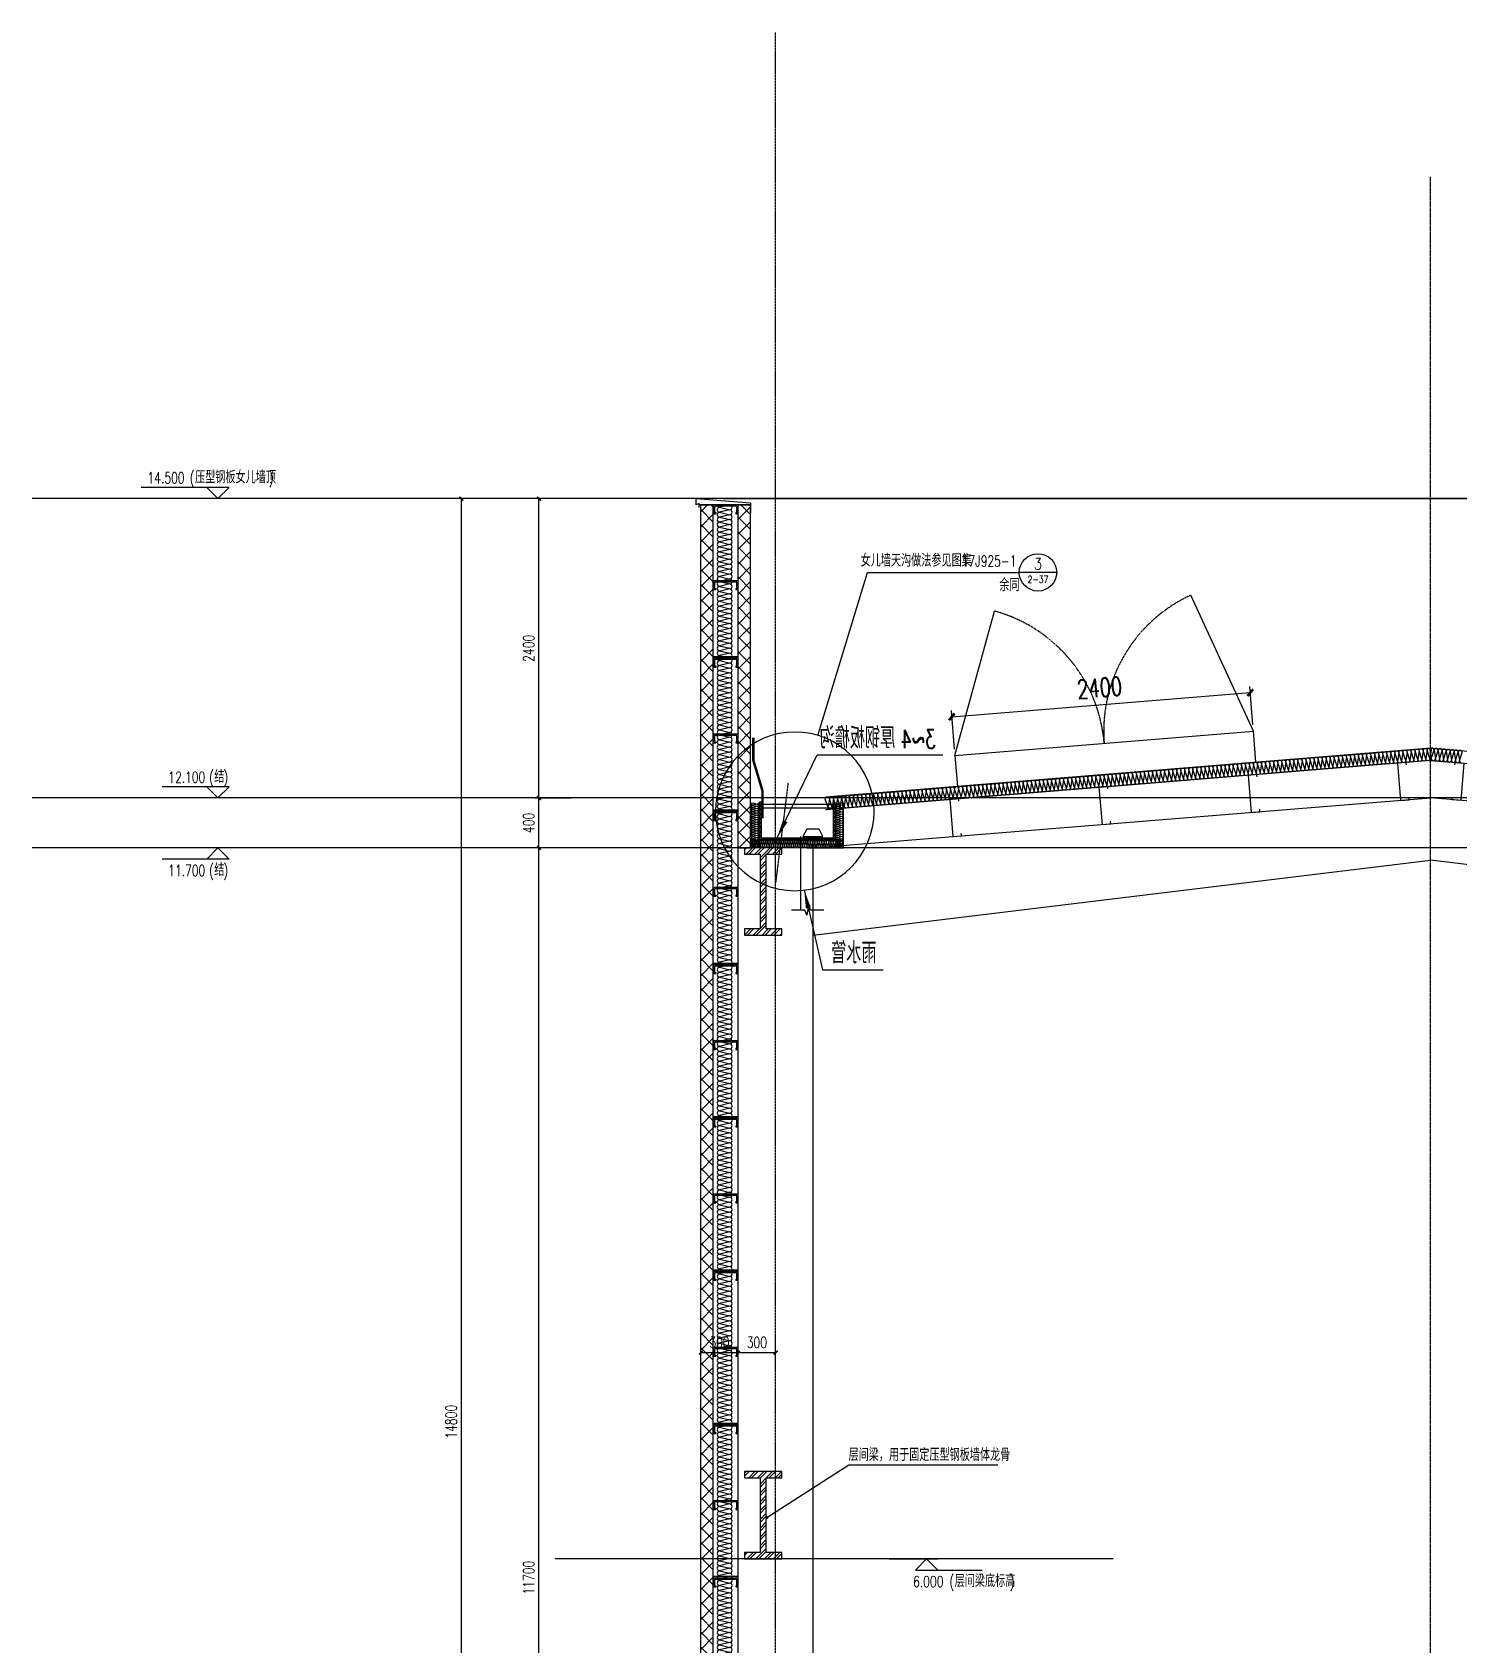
# Model space of a CAD drawing. Extents: x -1899985 to 1774885, y 556286 to 2175695.
# Drawn here: x -1785568 to -1774135, y 573569 to 586496 of the extents above; entities that cross this region are included whole.
import ezdxf
from ezdxf.enums import TextEntityAlignment as Align

# ---------------------------------------------------------------- set-up
doc = ezdxf.new("R2010")
doc.units = 0
doc.header["$LTSCALE"] = 10
doc.header["$MEASUREMENT"] = 0
for name, pattern in [('20剖面图$0$__DASH', [0.35, 0.25, -0.1]), ('20剖面图$0$DASH', [0.35, 0.25, -0.1]), ('20剖面图$0$DOTE', [2.42, 2, -0.2, 0.02, -0.2])]:
    doc.linetypes.add(name, pattern=pattern)
doc.layers.get('Defpoints').update_dxf_attribs({"color": 210})
for name, color, linetype in [('20剖面图$0$A-AXIS-D', 1, 'Continuous'), ('20剖面图$0$A-AXIS-DOTE', 14, '20剖面图$0$DOTE'), ('20剖面图$0$A-AXIS-DP', 126, 'Continuous'), ('20剖面图$0$A-AXIS-SYMB', 3, 'Continuous'), ('20剖面图$0$A-HATCH-2', 251, 'Continuous'), ('20剖面图$0$A-LIN-V', 9, 'Continuous'), ('20剖面图$0$AS-COLN', 6, 'Continuous'), ('20剖面图$0$AS-WALL', 40, 'Continuous'), ('20剖面图$0$DIM_ELEV', 3, 'Continuous'), ('20剖面图$0$DIM_LEAD', 3, 'Continuous'), ('20剖面图$0$DIM_SYMB', 3, 'Continuous'), ('20剖面图$0$PUB_HATCH', 8, 'Continuous'), ('20剖面图$0$PUB_TEXT', 7, 'Continuous'), ('20剖面图$0$建-墙-填充', 8, 'Continuous'), ('20剖面图$0$建-尺寸', 3, 'Continuous'), ('20剖面图$0$建-柱-钢', 9, 'Continuous'), ('A-LIN-V', 9, 'Continuous')]:
    doc.layers.add(name, color=color, linetype=linetype)
doc.styles.add('20剖面图$0$_TCH_DIM', font='SIMPLEX', dxfattribs={"bigfont": 'GBCBIG'})
doc.styles.add('20剖面图$0$_TCH_DIM_T3', font='SIMPLEX', dxfattribs={"width": 0.705882, "bigfont": 'GBCBIG'})
doc.styles.add('20剖面图$0$A-DIM_T3', font='SIMPLEX', dxfattribs={"width": 0.705882, "bigfont": 'GBCBIG'})
doc.dimstyles.new('20剖面图$0$_TCH_ARCH&&30', dxfattribs={"dimtxt": 89.25, "dimasz": 30, "dimexe": 30, "dimexo": 30, "dimgap": 37.875, "dimtad": 1, "dimdec": 0, "dimzin": 0, "dimdsep": 46, "dimtxsty": '20剖面图$0$_TCH_DIM_T3', "dimblk": '20剖面图$0$_ArchTick', "dimcen": 0.09, "dimclrt": 7, "dimazin": 2, "dimtfac": 1, "dimtdec": 0, "dimtix": 1, "dimtmove": 2, "dimatfit": 3, "dimfxl": 1, "dimtolj": 1, "dimtzin": 0, "dimarcsym": 0})
doc.dimstyles.new('20剖面图$0$A-DIM&&50', dxfattribs={"dimtxt": 148.75, "dimasz": 50, "dimexe": 50, "dimexo": 50, "dimgap": 63.125, "dimtad": 1, "dimdec": 0, "dimzin": 0, "dimdsep": 46, "dimtxsty": '20剖面图$0$A-DIM_T3', "dimblk": '20剖面图$0$_ArchTick', "dimcen": 0.09, "dimclrt": 7, "dimazin": 2, "dimtfac": 1, "dimtdec": 0, "dimtix": 1, "dimtmove": 2, "dimatfit": 3, "dimfxl": 1, "dimtolj": 1, "dimtzin": 0, "dimarcsym": 0})
pattern_1 = [(45, (60, 0), (-60.000061, 60.000061), []), (135, (60, 0), (-60.000061, -60.000061), [])]

# ---------------------------------------------------------------- blocks, each defined once
blk = doc.blocks.new('20剖面图$0$G$C59B9C3A2')
at = {"layer": '20剖面图$0$A-LIN-V'}
blk.add_lwpolyline([(79, -17), (-334, -17)], dxfattribs=at)
at = {"layer": '20剖面图$0$AS-WALL'}
blk.add_lwpolyline([(-334, -38), (-334, -5), (-358, -17), (-358, 33), (79, 0), (79, -84)], dxfattribs=at)
blk = doc.blocks.new('20剖面图$0$G$CBF9D2CED')
at = {"layer": '20剖面图$0$建-墙-填充'}
h = blk.add_hatch(dxfattribs=at)
h.set_pattern_fill('金属', color=256, scale=20, style=0)
h.set_pattern_definition([(45, (0, 0), (-35.3553, 35.3553), []), (45, (23.57, 0), (-35.3553, 35.3553), [])])
h.paths.add_polyline_path([(-150, 0), (-150, -50), (-25, -50), (-25, -650), (-150, -650), (-150, -700), (150, -700), (150, -650), (25, -650), (25, -50), (150, -50), (150, 0)])
at = {"layer": '20剖面图$0$建-柱-钢'}
for p, q in [((-150, 0), (-150, -50)), ((150, 0), (-150, 0)), ((150, -50), (150, 0)), ((-150, -50), (-25, -50)), ((-25, -50), (-25, -650)), ((25, -650), (25, -50)), ((25, -50), (150, -50)), ((-25, -650), (-150, -650)), ((-150, -650), (-150, -700)), ((-150, -700), (150, -700)), ((150, -650), (25, -650)), ((150, -700), (150, -650))]:
    blk.add_line(p, q, dxfattribs=at)
blk = doc.blocks.new('20剖面图$0$CURVEPATTERNLIB$SYSLIB$岩棉板')
at = {"color": 0}
for p, q in [((0, -17), (12, -67)), ((12, -67), (24, -17))]:
    blk.add_line(p, q, dxfattribs=at)
for centre, start, end in [((12, -17), 0, 180), ((0, -67), 270, 0), ((24, -67), 180, 270)]:
    blk.add_arc(centre, 12, start, end, dxfattribs=at)
blk = doc.blocks.new('20剖面图$0$e534654')
at = {"layer": '20剖面图$0$A-LIN-V', "color": 2}
for p, q in [((300, 700), (5250, 1100)), ((10200, 700), (5250, 1100)), ((300, 0), (5250, 600)), ((10200, 0), (5250, 600))]:
    blk.add_line(p, q, dxfattribs=at)
at = {"layer": '20剖面图$0$A-LIN-V'}
for p, q in [((10200, 700), (10800, 700)), ((10200, -11000), (10200, 700)), ((10800, -11000), (10800, 700))]:
    blk.add_line(p, q, dxfattribs=at)
for points in [[(5055.6, 1365.2), (5053.9, 1385.1), (4984.2, 1379.5), (5008.3, 1080.5), (5078.1, 1086.1), (5076.5, 1106)], [(5444.4, 1365.2), (5446.1, 1385.1), (5515.8, 1379.5), (5491.7, 1080.5), (5421.9, 1086.1), (5423.5, 1106)], [(6640.5, 1268.5), (6642.2, 1288.5), (6711.9, 1282.8), (6687.8, 983.8), (6618, 989.5), (6619.6, 1009.4)], [(7836.6, 1171.9), (7838.3, 1191.8), (7908, 1186.2), (7883.9, 887.2), (7814.1, 892.8), (7815.7, 912.7)], [(9032.7, 1075.2), (9034.4, 1095.2), (9104.1, 1089.5), (9080, 790.5), (9010.2, 796.1), (9011.8, 816.1)]]:
    blk.add_lwpolyline(points, dxfattribs=at)
at = {"layer": '20剖面图$0$AS-COLN'}
for p, q in [((5250, 1500.5), (401.1, 1105.6)), ((5250, 1500.5), (10098.9, 1105.6)), ((5250, 1400.4), (400.1, 1005.4)), ((5250, 1400.4), (10099.9, 1005.4))]:
    blk.add_line(p, q, dxfattribs=at)
at = {"layer": '20剖面图$0$A-HATCH-2', "yscale": 1.351351351351351, "zscale": 1.351351351351351}
for p, xscale, rotation in [((5026.7, 1489.2), -1.353561134779942, 4.653246664435098), ((5059.1, 1491.8), -1.353561134779942, 4.653246664435098), ((5091.5, 1494.5), -1.353561134779942, 4.653246664435098), ((5123.9, 1497.1), -1.353561134779942, 4.653246664435098), ((5156.2, 1499.8), -1.353561134779942, 4.653246664435098), ((5188.6, 1502.4), -1.353561134779942, 4.653246664435098), ((5221, 1505), -1.353561134779942, 4.653246664435098), ((5253.4, 1507.7), -1.353561134779942, 4.653246664435098), ((5246.6, 1507.7), 1.353561134779942, 355.3467533355649), ((5279, 1505), 1.353561134779942, 355.3467533355649), ((5311.4, 1502.4), 1.353561134779942, 355.3467533355649), ((5343.8, 1499.8), 1.353561134779942, 355.3467533355649), ((5376.1, 1497.1), 1.353561134779942, 355.3467533355649), ((5408.5, 1494.5), 1.353561134779942, 355.3467533355649), ((5440.9, 1491.8), 1.353561134779942, 355.3467533355649), ((5473.3, 1489.2), 1.353561134779942, 355.3467533355649), ((5505.7, 1486.6), 1.353561134779942, 355.3467533355649), ((5538, 1483.9), 1.353561134779942, 355.3467533355649), ((5570.4, 1481.3), 1.353561134779942, 355.3467533355649), ((5602.8, 1478.7), 1.353561134779942, 355.3467533355649), ((5635.2, 1476), 1.353561134779942, 355.3467533355649), ((5667.5, 1473.4), 1.353561134779942, 355.3467533355649), ((5699.9, 1470.8), 1.353561134779942, 355.3467533355649), ((5732.3, 1468.1), 1.353561134779942, 355.3467533355649), ((5764.7, 1465.5), 1.353561134779942, 355.3467533355649), ((5797.1, 1462.9), 1.353561134779942, 355.3467533355649), ((5829.4, 1460.2), 1.353561134779942, 355.3467533355649), ((5861.8, 1457.6), 1.353561134779942, 355.3467533355649), ((5894.2, 1455), 1.353561134779942, 355.3467533355649), ((5926.6, 1452.3), 1.353561134779942, 355.3467533355649), ((5959, 1449.7), 1.353561134779942, 355.3467533355649), ((5991.3, 1447), 1.353561134779942, 355.3467533355649), ((6023.7, 1444.4), 1.353561134779942, 355.3467533355649), ((6056.1, 1441.8), 1.353561134779942, 355.3467533355649), ((6088.5, 1439.1), 1.353561134779942, 355.3467533355649), ((6120.8, 1436.5), 1.353561134779942, 355.3467533355649), ((6153.2, 1433.9), 1.353561134779942, 355.3467533355649), ((6185.6, 1431.2), 1.353561134779942, 355.3467533355649), ((6218, 1428.6), 1.353561134779942, 355.3467533355649), ((6250.4, 1426), 1.353561134779942, 355.3467533355649), ((6282.7, 1423.3), 1.353561134779942, 355.3467533355649), ((6315.1, 1420.7), 1.353561134779942, 355.3467533355649), ((6347.5, 1418.1), 1.353561134779942, 355.3467533355649), ((6379.9, 1415.4), 1.353561134779942, 355.3467533355649), ((6412.2, 1412.8), 1.353561134779942, 355.3467533355649), ((6444.6, 1410.2), 1.353561134779942, 355.3467533355649), ((6477, 1407.5), 1.353561134779942, 355.3467533355649), ((6509.4, 1404.9), 1.353561134779942, 355.3467533355649), ((6541.8, 1402.2), 1.353561134779942, 355.3467533355649), ((6574.1, 1399.6), 1.353561134779942, 355.3467533355649), ((6606.5, 1397), 1.353561134779942, 355.3467533355649), ((6638.9, 1394.3), 1.353561134779942, 355.3467533355649), ((6671.3, 1391.7), 1.353561134779942, 355.3467533355649), ((6703.7, 1389.1), 1.353561134779942, 355.3467533355649), ((6736, 1386.4), 1.353561134779942, 355.3467533355649), ((6768.4, 1383.8), 1.353561134779942, 355.3467533355649), ((6800.8, 1381.2), 1.353561134779942, 355.3467533355649), ((6833.2, 1378.5), 1.353561134779942, 355.3467533355649), ((6865.5, 1375.9), 1.353561134779942, 355.3467533355649), ((6897.9, 1373.3), 1.353561134779942, 355.3467533355649), ((6930.3, 1370.6), 1.353561134779942, 355.3467533355649), ((6962.7, 1368), 1.353561134779942, 355.3467533355649), ((6995.1, 1365.3), 1.353561134779942, 355.3467533355649), ((7027.4, 1362.7), 1.353561134779942, 355.3467533355649), ((7059.8, 1360.1), 1.353561134779942, 355.3467533355649), ((7092.2, 1357.4), 1.353561134779942, 355.3467533355649), ((7124.6, 1354.8), 1.353561134779942, 355.3467533355649), ((7157, 1352.2), 1.353561134779942, 355.3467533355649), ((7189.3, 1349.5), 1.353561134779942, 355.3467533355649), ((7221.7, 1346.9), 1.353561134779942, 355.3467533355649), ((7254.1, 1344.3), 1.353561134779942, 355.3467533355649), ((7286.5, 1341.6), 1.353561134779942, 355.3467533355649), ((7318.8, 1339), 1.353561134779942, 355.3467533355649), ((7351.2, 1336.4), 1.353561134779942, 355.3467533355649), ((7383.6, 1333.7), 1.353561134779942, 355.3467533355649), ((7416, 1331.1), 1.353561134779942, 355.3467533355649), ((7448.4, 1328.5), 1.353561134779942, 355.3467533355649), ((7480.7, 1325.8), 1.353561134779942, 355.3467533355649), ((7513.1, 1323.2), 1.353561134779942, 355.3467533355649), ((7545.5, 1320.5), 1.353561134779942, 355.3467533355649), ((7577.9, 1317.9), 1.353561134779942, 355.3467533355649), ((7610.2, 1315.3), 1.353561134779942, 355.3467533355649), ((7642.6, 1312.6), 1.353561134779942, 355.3467533355649), ((7675, 1310), 1.353561134779942, 355.3467533355649), ((7707.4, 1307.4), 1.353561134779942, 355.3467533355649), ((7739.8, 1304.7), 1.353561134779942, 355.3467533355649), ((7772.1, 1302.1), 1.353561134779942, 355.3467533355649), ((7804.5, 1299.5), 1.353561134779942, 355.3467533355649), ((7836.9, 1296.8), 1.353561134779942, 355.3467533355649), ((7869.3, 1294.2), 1.353561134779942, 355.3467533355649), ((7901.7, 1291.6), 1.353561134779942, 355.3467533355649), ((7934, 1288.9), 1.353561134779942, 355.3467533355649), ((7966.4, 1286.3), 1.353561134779942, 355.3467533355649), ((7998.8, 1283.7), 1.353561134779942, 355.3467533355649), ((8031.2, 1281), 1.353561134779942, 355.3467533355649), ((8063.5, 1278.4), 1.353561134779942, 355.3467533355649), ((8095.9, 1275.7), 1.353561134779942, 355.3467533355649), ((8128.3, 1273.1), 1.353561134779942, 355.3467533355649), ((8160.7, 1270.5), 1.353561134779942, 355.3467533355649), ((8193.1, 1267.8), 1.353561134779942, 355.3467533355649), ((8225.4, 1265.2), 1.353561134779942, 355.3467533355649), ((8257.8, 1262.6), 1.353561134779942, 355.3467533355649), ((8290.2, 1259.9), 1.353561134779942, 355.3467533355649), ((8322.6, 1257.3), 1.353561134779942, 355.3467533355649), ((8355, 1254.7), 1.353561134779942, 355.3467533355649), ((8387.3, 1252), 1.353561134779942, 355.3467533355649), ((8419.7, 1249.4), 1.353561134779942, 355.3467533355649), ((8452.1, 1246.8), 1.353561134779942, 355.3467533355649), ((8484.5, 1244.1), 1.353561134779942, 355.3467533355649), ((8516.8, 1241.5), 1.353561134779942, 355.3467533355649), ((8549.2, 1238.9), 1.353561134779942, 355.3467533355649), ((8581.6, 1236.2), 1.353561134779942, 355.3467533355649), ((8614, 1233.6), 1.353561134779942, 355.3467533355649), ((8646.4, 1230.9), 1.353561134779942, 355.3467533355649), ((8678.7, 1228.3), 1.353561134779942, 355.3467533355649), ((8711.1, 1225.7), 1.353561134779942, 355.3467533355649), ((8743.5, 1223), 1.353561134779942, 355.3467533355649), ((8775.9, 1220.4), 1.353561134779942, 355.3467533355649), ((8808.2, 1217.8), 1.353561134779942, 355.3467533355649), ((8840.6, 1215.1), 1.353561134779942, 355.3467533355649), ((8873, 1212.5), 1.353561134779942, 355.3467533355649), ((8905.4, 1209.9), 1.353561134779942, 355.3467533355649), ((8937.8, 1207.2), 1.353561134779942, 355.3467533355649), ((8970.1, 1204.6), 1.353561134779942, 355.3467533355649), ((9002.5, 1202), 1.353561134779942, 355.3467533355649), ((9034.9, 1199.3), 1.353561134779942, 355.3467533355649), ((9067.3, 1196.7), 1.353561134779942, 355.3467533355649), ((9099.7, 1194), 1.353561134779942, 355.3467533355649), ((9132, 1191.4), 1.353561134779942, 355.3467533355649), ((9164.4, 1188.8), 1.353561134779942, 355.3467533355649), ((9196.8, 1186.1), 1.353561134779942, 355.3467533355649), ((9229.2, 1183.5), 1.353561134779942, 355.3467533355649), ((9261.5, 1180.9), 1.353561134779942, 355.3467533355649), ((9293.9, 1178.2), 1.353561134779942, 355.3467533355649), ((9326.3, 1175.6), 1.353561134779942, 355.3467533355649), ((9358.7, 1173), 1.353561134779942, 355.3467533355649), ((9391.1, 1170.3), 1.353561134779942, 355.3467533355649), ((9423.4, 1167.7), 1.353561134779942, 355.3467533355649), ((9455.8, 1165.1), 1.353561134779942, 355.3467533355649), ((9488.2, 1162.4), 1.353561134779942, 355.3467533355649), ((9520.6, 1159.8), 1.353561134779942, 355.3467533355649), ((9553, 1157.2), 1.353561134779942, 355.3467533355649), ((9585.3, 1154.5), 1.353561134779942, 355.3467533355649), ((9617.7, 1151.9), 1.353561134779942, 355.3467533355649), ((9650.1, 1149.2), 1.353561134779942, 355.3467533355649), ((9682.5, 1146.6), 1.353561134779942, 355.3467533355649), ((9714.8, 1144), 1.353561134779942, 355.3467533355649), ((9747.2, 1141.3), 1.353561134779942, 355.3467533355649), ((9779.6, 1138.7), 1.353561134779942, 355.3467533355649), ((9812, 1136.1), 1.353561134779942, 355.3467533355649), ((9844.4, 1133.4), 1.353561134779942, 355.3467533355649), ((9876.7, 1130.8), 1.353561134779942, 355.3467533355649), ((9909.1, 1128.2), 1.353561134779942, 355.3467533355649), ((9941.5, 1125.5), 1.353561134779942, 355.3467533355649), ((9973.9, 1122.9), 1.353561134779942, 355.3467533355649), ((10006.2, 1120.3), 1.353561134779942, 355.3467533355649), ((10038.6, 1117.6), 1.353561134779942, 355.3467533355649), ((10071, 1115), 1.353561134779942, 355.3467533355649)]:
    blk.add_blockref('20剖面图$0$CURVEPATTERNLIB$SYSLIB$岩棉板', p, dxfattribs=dict(at, xscale=xscale, rotation=rotation))
at = {"layer": '20剖面图$0$A-LIN-V', "xscale": -1}
blk.add_blockref('20剖面图$0$G$CBF9D2CED', (10600, 700), dxfattribs=at)
blk = doc.blocks.new('20剖面图$0$_ArchTick')
at = {"color": 0, "linetype": 'ByBlock', "const_width": 0.4}
blk.add_lwpolyline([(-0.5, -0.5), (0.5, 0.5)], dxfattribs=at)
blk = doc.blocks.new('*D603')
at = {"layer": '20剖面图$0$建-尺寸', "color": 0, "lineweight": -2, "transparency": 16777216}
for p, q in [((-1775121, 580522), (-1775130, 580832)), ((-1775129, 580782), (-1772730, 580856)), ((-1772722, 580596), (-1772731, 580906))]:
    blk.add_line(p, q, dxfattribs=at)
at = {"layer": 'Defpoints', "color": 0, "transparency": 16777216}
for p in [(-1772730, 580856), (-1772720, 580546), (-1775119, 580472)]:
    blk.add_point(p, dxfattribs=at)
at = {"layer": '20剖面图$0$建-尺寸', "color": 0, "lineweight": -2, "transparency": 16777216, "xscale": 50, "yscale": 50, "zscale": 50}
for p, rotation in [((-1775129, 580782), 181.7756994795312), ((-1772730, 580856), 1.775699479531219)]:
    blk.add_blockref('20剖面图$0$_ArchTick', p, dxfattribs=dict(at, rotation=rotation))
at = {"layer": '20剖面图$0$建-尺寸', "color": 7, "transparency": 16777216, "insert": (-1773934, 580956), "char_height": 148.8, "attachment_point": 5, "rotation": 1.7757, "style": '20剖面图$0$A-DIM_T3'}
blk.add_mtext('\\A1;2400', dxfattribs=at)
blk = doc.blocks.new('20剖面图$0$$LinePat$岩棉板')
at = {"color": 0}
for p, q in [((0, -17), (12, -67)), ((12, -67), (24, -17))]:
    blk.add_line(p, q, dxfattribs=at)
for points in [[(24, -1.5), (0, -1.5)], [(24, -84), (0, -84)]]:
    blk.add_lwpolyline(points)
for centre, start, end in [((12, -17), 0, 180), ((0, -67), 270, 0), ((24, -67), 180, 270)]:
    blk.add_arc(centre, 12, start, end, dxfattribs=at)
blk = doc.blocks.new('20剖面图$0$N53456')
at = {"layer": '20剖面图$0$A-LIN-V'}
h = blk.add_hatch(dxfattribs=at)
h.set_pattern_fill('金属', color=256, scale=10)
h.set_pattern_definition([(45, (350, 0), (-17.67766953, 17.67766953), []), (45, (361.785, 0), (-17.67766953, 17.67766953), [])])
h.paths.add_polyline_path([(1161309, -3405469), (1161299, -3405469), (1161299, -3405769), (1161899, -3405769), (1161899, -3405469), (1161889, -3405469), (1161889, -3405759), (1161309, -3405759)])
at = {"layer": '20剖面图$0$A-AXIS-DOTE', "linetype": '20剖面图$0$__DASH', "ltscale": 2}
blk.add_line((1161674, -3405320), (1161774, -3406120), dxfattribs=at)
at = {"layer": '20剖面图$0$A-LIN-V'}
for points in [[(1161309, -3405469), (1161299, -3405469), (1161299, -3405769), (1161899, -3405769), (1161899, -3405469), (1161889, -3405469), (1161889, -3405469), (1161889, -3405469), (1161889, -3405759), (1161309, -3405759), (1161309, -3405469)], [(1161394, -3405749), (1161424, -3405690), (1161524, -3405690), (1161554, -3405749), (1161394, -3405749)], [(1161474, -3405749), (1161474, -3406338)], [(1161574, -3405749), (1161574, -3406338)]]:
    blk.add_lwpolyline(points, dxfattribs=at)
at = {"layer": '20剖面图$0$A-LIN-V', "linetype": '20剖面图$0$DASH', "ltscale": 0.3}
for points in [[(1161889, -3405489), (1161309, -3405489)], [(1161889, -3405519), (1161309, -3405519)]]:
    blk.add_lwpolyline(points, dxfattribs=at)
at = {"layer": '20剖面图$0$DIM_LEAD'}
for p, q in [((1161440, -3405093), (1160432, -3405093)), ((1161762, -3405760), (1161440, -3405093)), ((1161545, -3406175), (1161397, -3406817)), ((1161397, -3406817), (1160912, -3406817))]:
    blk.add_line(p, q, dxfattribs=at)
for points in [[(1161762, -3405760, 0, 40, 0), (1161697, -3405625, 0, 0, 0)], [(1161545, -3406175, 0, 40, 0), (1161511, -3406321, 0, 0, 0)]]:
    blk.add_lwpolyline(points, format="xyseb", dxfattribs=at)
at = {"layer": '20剖面图$0$DIM_SYMB'}
blk.add_lwpolyline([(1161386, -3406338), (1161494, -3406338), (1161509, -3406296), (1161524, -3406380), (1161539, -3406338), (1161646, -3406338)], dxfattribs=at)
at = {"layer": '20剖面图$0$A-LIN-V', "yscale": 0.7272727272727273, "zscale": 0.7272727272727273}
for p, xscale, rotation in [((1161229, -3405479), -0.7499999999999999, 90), ((1161969, -3405479), 0.7499999999999999, 270), ((1161229, -3405497), -0.7499999999999999, 90), ((1161229, -3405515), -0.7499999999999999, 90), ((1161229, -3405533), -0.7499999999999999, 90), ((1161229, -3405551), -0.7499999999999999, 90), ((1161229, -3405569), -0.7499999999999999, 90), ((1161229, -3405587), -0.7499999999999999, 90), ((1161229, -3405605), -0.7499999999999999, 90), ((1161229, -3405623), -0.7499999999999999, 90), ((1161969, -3405497), 0.7499999999999999, 270), ((1161969, -3405515), 0.7499999999999999, 270), ((1161969, -3405533), 0.7499999999999999, 270), ((1161969, -3405551), 0.7499999999999999, 270), ((1161969, -3405569), 0.7499999999999999, 270), ((1161969, -3405587), 0.7499999999999999, 270), ((1161969, -3405605), 0.7499999999999999, 270), ((1161969, -3405623), 0.7499999999999999, 270), ((1161229, -3405641), -0.7499999999999999, 90), ((1161229, -3405659), -0.7499999999999999, 90), ((1161229, -3405677), -0.7499999999999999, 90), ((1161229, -3405695), -0.7499999999999999, 90), ((1161229, -3405713), -0.7499999999999999, 90), ((1161229, -3405731), -0.7499999999999999, 90), ((1161229, -3405749), -0.7499999999999999, 90), ((1161969, -3405641), 0.7499999999999999, 270), ((1161969, -3405659), 0.7499999999999999, 270), ((1161969, -3405677), 0.7499999999999999, 270), ((1161969, -3405695), 0.7499999999999999, 270), ((1161969, -3405713), 0.7499999999999999, 270), ((1161969, -3405731), 0.7499999999999999, 270), ((1161969, -3405749), 0.7499999999999999, 270), ((1161229, -3405839), -0.7682291666666666, 180), ((1161229, -3405767), -0.7499999999999999, 90), ((1161229, -3405785), -0.7499999999999999, 90), ((1161229, -3405803), -0.7499999999999999, 90), ((1161229, -3405821), -0.7499999999999999, 90), ((1161247, -3405839), -0.7682291666666666, 180), ((1161265, -3405839), -0.7682291666666666, 180), ((1161284, -3405839), -0.7682291666666666, 180), ((1161302, -3405839), -0.7682291666666666, 180), ((1161321, -3405839), -0.7682291666666666, 180), ((1161339, -3405839), -0.7682291666666666, 180), ((1161358, -3405839), -0.7682291666666666, 180), ((1161376, -3405839), -0.7682291666666666, 180), ((1161395, -3405839), -0.7682291666666666, 180), ((1161413, -3405839), -0.7682291666666666, 180), ((1161431, -3405839), -0.7682291666666666, 180), ((1161450, -3405839), -0.7682291666666666, 180), ((1161468, -3405839), -0.7682291666666666, 180), ((1161487, -3405839), -0.7682291666666666, 180), ((1161505, -3405839), -0.7682291666666666, 180), ((1161541, -3405839), 0.7416666666666667, 180), ((1161559, -3405839), 0.7416666666666667, 180), ((1161577, -3405839), 0.7416666666666667, 180), ((1161595, -3405839), 0.7416666666666667, 180), ((1161613, -3405839), 0.7416666666666667, 180), ((1161630, -3405839), 0.7416666666666667, 180), ((1161648, -3405839), 0.7416666666666667, 180), ((1161666, -3405839), 0.7416666666666667, 180), ((1161684, -3405839), 0.7416666666666667, 180), ((1161702, -3405839), 0.7416666666666667, 180), ((1161719, -3405839), 0.7416666666666667, 180), ((1161737, -3405839), 0.7416666666666667, 180), ((1161755, -3405839), 0.7416666666666667, 180), ((1161773, -3405839), 0.7416666666666667, 180), ((1161791, -3405839), 0.7416666666666667, 180), ((1161808, -3405839), 0.7416666666666667, 180), ((1161826, -3405839), 0.7416666666666667, 180), ((1161844, -3405839), 0.7416666666666667, 180), ((1161862, -3405839), 0.7416666666666667, 180), ((1161880, -3405839), 0.7416666666666667, 180), ((1161897, -3405839), 0.7416666666666667, 180), ((1161915, -3405839), 0.7416666666666667, 180), ((1161969, -3405767), 0.7499999999999999, 270), ((1161969, -3405785), 0.7499999999999999, 270), ((1161969, -3405803), 0.7499999999999999, 270), ((1161969, -3405821), 0.7499999999999999, 270), ((1161933, -3405839), 0.7416666666666667, 180), ((1161951, -3405839), 0.7416666666666667, 180), ((1161969, -3405839), 0.7416666666666667, 180)]:
    blk.add_blockref('20剖面图$0$$LinePat$岩棉板', p, dxfattribs=dict(at, xscale=xscale, rotation=rotation))
at = {"layer": '20剖面图$0$PUB_TEXT', "style": '20剖面图$0$_TCH_DIM', "width": 0.705882}
blk.add_text('3~4', height=148.8, dxfattribs=at).set_placement((1160484, -3405041))
at = {"layer": '20剖面图$0$PUB_TEXT', "style": '20剖面图$0$_TCH_DIM'}
for s, p in [('厚钢板檐沟', (1160814, -3405041)), ('雨水管', (1160964, -3406765))]:
    blk.add_text(s, height=168.8, dxfattribs=at).set_placement(p)
blk = doc.blocks.new('20剖面图$0$w432432')
at = {"layer": '20剖面图$0$A-LIN-V', "color": 3, "const_width": 20}
blk.add_lwpolyline([(-1779789, 580840), (-1779789, 580660), (-1779715, 580413), (-1779715, 580194)], dxfattribs=at)
blk = doc.blocks.new('*D127')
at = {"layer": '20剖面图$0$A-AXIS-D', "color": 0, "lineweight": -2, "transparency": 16777216}
for p, q in [((-1781759, 582757), (-1782159, 582757)), ((-1782129, 567957), (-1782129, 582757)), ((-1781759, 567957), (-1782159, 567957))]:
    blk.add_line(p, q, dxfattribs=at)
at = {"layer": 'Defpoints', "color": 0, "transparency": 16777216}
for p in [(-1782129, 582757), (-1781729, 582757), (-1781729, 567957)]:
    blk.add_point(p, dxfattribs=at)
at = {"layer": '20剖面图$0$A-AXIS-D', "color": 0, "lineweight": -2, "transparency": 16777216, "xscale": 30, "yscale": 30, "zscale": 30}
for p, rotation in [((-1782129, 582757), 90), ((-1782129, 567957), 270)]:
    blk.add_blockref('20剖面图$0$_ArchTick', p, dxfattribs=dict(at, rotation=rotation))
at = {"layer": '20剖面图$0$A-AXIS-D', "color": 7, "transparency": 16777216, "insert": (-1782211, 575357), "char_height": 89.2, "attachment_point": 5, "rotation": 90, "style": '20剖面图$0$_TCH_DIM_T3'}
blk.add_mtext('\\A1;14800', dxfattribs=at)
blk = doc.blocks.new('*D172')
at = {"layer": '20剖面图$0$A-AXIS-D', "color": 0, "lineweight": -2, "transparency": 16777216}
for p, q in [((-1781250, 579957), (-1781537, 579957)), ((-1781507, 568257), (-1781507, 579957)), ((-1781250, 568257), (-1781537, 568257))]:
    blk.add_line(p, q, dxfattribs=at)
at = {"layer": 'Defpoints', "color": 0, "transparency": 16777216}
for p in [(-1781507, 579957), (-1781220, 579957), (-1781220, 568257)]:
    blk.add_point(p, dxfattribs=at)
at = {"layer": '20剖面图$0$A-AXIS-D', "color": 0, "lineweight": -2, "transparency": 16777216, "xscale": 30, "yscale": 30, "zscale": 30}
for p, rotation in [((-1781507, 579957), 90), ((-1781507, 568257), 270)]:
    blk.add_blockref('20剖面图$0$_ArchTick', p, dxfattribs=dict(at, rotation=rotation))
at = {"layer": '20剖面图$0$A-AXIS-D', "color": 7, "transparency": 16777216, "insert": (-1781589, 574107), "char_height": 89.2, "attachment_point": 5, "rotation": 90, "style": '20剖面图$0$_TCH_DIM_T3'}
blk.add_mtext('\\A1;11700', dxfattribs=at)
blk = doc.blocks.new('*D173')
at = {"layer": '20剖面图$0$A-AXIS-D', "color": 0, "lineweight": -2, "transparency": 16777216}
for p, q in [((-1781250, 580357), (-1781537, 580357)), ((-1781507, 579957), (-1781507, 580357)), ((-1781250, 579957), (-1781537, 579957))]:
    blk.add_line(p, q, dxfattribs=at)
at = {"layer": 'Defpoints', "color": 0, "transparency": 16777216}
for p in [(-1781507, 580357), (-1781220, 580357), (-1781220, 579957)]:
    blk.add_point(p, dxfattribs=at)
at = {"layer": '20剖面图$0$A-AXIS-D', "color": 0, "lineweight": -2, "transparency": 16777216, "xscale": 30, "yscale": 30, "zscale": 30}
for p, rotation in [((-1781507, 580357), 90), ((-1781507, 579957), 270)]:
    blk.add_blockref('20剖面图$0$_ArchTick', p, dxfattribs=dict(at, rotation=rotation))
at = {"layer": '20剖面图$0$A-AXIS-D', "color": 7, "transparency": 16777216, "insert": (-1781589, 580157), "char_height": 89.2, "attachment_point": 5, "rotation": 90, "style": '20剖面图$0$_TCH_DIM_T3'}
blk.add_mtext('\\A1;400', dxfattribs=at)
blk = doc.blocks.new('*D174')
at = {"layer": '20剖面图$0$A-AXIS-D', "color": 0, "lineweight": -2, "transparency": 16777216}
for p, q in [((-1781250, 582757), (-1781537, 582757)), ((-1781507, 580357), (-1781507, 582757)), ((-1781250, 580357), (-1781537, 580357))]:
    blk.add_line(p, q, dxfattribs=at)
at = {"layer": 'Defpoints', "color": 0, "transparency": 16777216}
for p in [(-1781507, 582757), (-1781220, 582757), (-1781220, 580357)]:
    blk.add_point(p, dxfattribs=at)
at = {"layer": '20剖面图$0$A-AXIS-D', "color": 0, "lineweight": -2, "transparency": 16777216, "xscale": 30, "yscale": 30, "zscale": 30}
for p, rotation in [((-1781507, 582757), 90), ((-1781507, 580357), 270)]:
    blk.add_blockref('20剖面图$0$_ArchTick', p, dxfattribs=dict(at, rotation=rotation))
at = {"layer": '20剖面图$0$A-AXIS-D', "color": 7, "transparency": 16777216, "insert": (-1781589, 581557), "char_height": 89.2, "attachment_point": 5, "rotation": 90, "style": '20剖面图$0$_TCH_DIM_T3'}
blk.add_mtext('\\A1;2400', dxfattribs=at)
blk = doc.blocks.new('*D305')
at = {"layer": '20剖面图$0$A-AXIS-DP', "color": 0, "lineweight": -2, "transparency": 16777216}
for p, q in [((-1780210, 575772), (-1780210, 575941)), ((-1780210, 575911), (-1779910, 575911)), ((-1779910, 575772), (-1779910, 575941))]:
    blk.add_line(p, q, dxfattribs=at)
at = {"layer": 'Defpoints', "color": 0, "transparency": 16777216}
for p in [(-1779910, 575911), (-1780210, 575742), (-1779910, 575742)]:
    blk.add_point(p, dxfattribs=at)
at = {"layer": '20剖面图$0$A-AXIS-DP', "color": 0, "lineweight": -2, "transparency": 16777216, "xscale": 30, "yscale": 30, "zscale": 30, "rotation": 180}
blk.add_blockref('20剖面图$0$_ArchTick', (-1780210, 575911), dxfattribs=at)
at = {"layer": '20剖面图$0$A-AXIS-DP', "color": 0, "lineweight": -2, "transparency": 16777216, "xscale": 30, "yscale": 30, "zscale": 30}
blk.add_blockref('20剖面图$0$_ArchTick', (-1779910, 575911), dxfattribs=at)
at = {"layer": '20剖面图$0$A-AXIS-DP', "color": 7, "transparency": 16777216, "insert": (-1780060, 575993), "char_height": 89.2, "attachment_point": 5, "style": '20剖面图$0$_TCH_DIM_T3'}
blk.add_mtext('\\A1;300', dxfattribs=at)
blk = doc.blocks.new('*D306')
at = {"layer": '20剖面图$0$A-AXIS-DP', "color": 0, "lineweight": -2, "transparency": 16777216}
for p, q in [((-1779910, 575772), (-1779910, 575941)), ((-1779910, 575911), (-1779610, 575911)), ((-1779610, 575772), (-1779610, 575941))]:
    blk.add_line(p, q, dxfattribs=at)
at = {"layer": 'Defpoints', "color": 0, "transparency": 16777216}
for p in [(-1779610, 575911), (-1779910, 575742), (-1779610, 575742)]:
    blk.add_point(p, dxfattribs=at)
at = {"layer": '20剖面图$0$A-AXIS-DP', "color": 0, "lineweight": -2, "transparency": 16777216, "xscale": 30, "yscale": 30, "zscale": 30, "rotation": 180}
blk.add_blockref('20剖面图$0$_ArchTick', (-1779910, 575911), dxfattribs=at)
at = {"layer": '20剖面图$0$A-AXIS-DP', "color": 0, "lineweight": -2, "transparency": 16777216, "xscale": 30, "yscale": 30, "zscale": 30}
blk.add_blockref('20剖面图$0$_ArchTick', (-1779610, 575911), dxfattribs=at)
at = {"layer": '20剖面图$0$A-AXIS-DP', "color": 7, "transparency": 16777216, "insert": (-1779760, 575993), "char_height": 89.2, "attachment_point": 5, "style": '20剖面图$0$_TCH_DIM_T3'}
blk.add_mtext('\\A1;300', dxfattribs=at)
blk = doc.blocks.new('20剖面图$0$CURVEPATTERNLIB$SYSLIB$防水材料1')
at = {"layer": '20剖面图$0$PUB_HATCH'}
h = blk.add_hatch(dxfattribs=at)
h.set_pattern_fill('ANSI31', color=256, scale=10, angle=90, style=0)
h.set_pattern_definition([(45, (-196995.837, -685381.036), (11.22532015, -11.22532015), [])])
h.paths.add_polyline_path([(35, 0), (0, 0), (0, -100), (35, -100), (35, -90), (30, -90), (30, -95), (5, -95), (5, -5), (30, -5), (30, -10), (35, -10)])
h = blk.add_hatch(dxfattribs=at)
h.set_pattern_fill('ANSI31', color=256, scale=10, angle=90, style=0)
h.set_pattern_definition([(45, (-196695.837, -685381.036), (11.22532015, -11.22532015), [])])
h.paths.add_polyline_path([(335, 0), (300, 0), (300, -100), (335, -100), (335, -90), (330, -90), (330, -95), (305, -95), (305, -5), (330, -5), (330, -10), (335, -10)])
at = {"layer": '20剖面图$0$A-LIN-V', "extrusion": (-3.26108e-18, 2.41725e-31, -1)}
blk.add_line((600, 0), (600, -100), dxfattribs=at)
at = {"layer": '20剖面图$0$A-LIN-V'}
for p, q in [((30, -10), (35, -10)), ((330, -10), (335, -10)), ((30, -90), (35, -90)), ((330, -90), (335, -90))]:
    blk.add_line(p, q, dxfattribs=at)
at = {"layer": '20剖面图$0$A-LIN-V', "extrusion": (-3.26108e-18, 2.41725e-31, -1)}
for points in [[(-35, -10), (-35, 0), (0, 0), (0, -100), (-35, -100), (-35, -90)], [(-335, -10), (-335, 0), (-300, 0), (-300, -100), (-335, -100), (-335, -90)], [(-30, -10), (-30, -5), (-5, -5), (-5, -95), (-30, -95), (-30, -90)], [(-330, -10), (-330, -5), (-305, -5), (-305, -95), (-330, -95), (-330, -90)]]:
    blk.add_lwpolyline(points, dxfattribs=at)
at = {"layer": '20剖面图$0$A-LIN-V', "xscale": 0.8142221102150538, "yscale": 0.8108108108108109, "zscale": 0.8142221102150538}
for p in [(0, -20.1), (19.5, -20.1), (39.1, -20.1), (58.6, -20.1), (78.2, -20.1), (97.7, -20.1), (117.2, -20.1), (136.8, -20.1), (156.3, -20.1), (175.9, -20.1), (195.4, -20.1), (215, -20.1), (234.5, -20.1), (254, -20.1), (273.6, -20.1), (293.1, -20.1), (312.7, -20.1), (332.2, -20.1), (351.7, -20.1), (371.3, -20.1), (390.8, -20.1), (410.4, -20.1), (429.9, -20.1), (449.5, -20.1), (469, -20.1), (488.5, -20.1), (508.1, -20.1), (527.6, -20.1), (547.2, -20.1), (566.7, -20.1), (586.2, -20.1)]:
    blk.add_blockref('20剖面图$0$CURVEPATTERNLIB$SYSLIB$岩棉板', p, dxfattribs=at)
blk = doc.blocks.new('20剖面图$0$r5657')
at = {"layer": '20剖面图$0$A-LIN-V'}
blk.add_line((-1775119.2, 580472), (-1775111.4, 580222.1), dxfattribs=at)
for points in [[(-1775119.2, 580472), (-1774743.9, 581611.8)], [(-1772720.3, 580546.4), (-1773165.5, 581660.7)], [(-1775119.2, 580472), (-1772720.3, 580546.4)], [(-1772712.6, 580296.5), (-1772720.3, 580546.4)]]:
    blk.add_lwpolyline(points, dxfattribs=at)
at = {"layer": '20剖面图$0$A-LIN-V', "linetype": '20剖面图$0$DASH'}
for centre, start, end in [((-1775119.2, 580472), 1.77568, 71.7757), ((-1772720.3, 580546.4), 111.7757, 181.77572)]:
    blk.add_arc(centre, 1200, start, end, dxfattribs=at)
at = {"layer": '20剖面图$0$建-尺寸'}
dim = blk.add_aligned_dim(p1=(-1775119.2, 580472), p2=(-1772720.3, 580546.4), distance=310, dimstyle='20剖面图$0$A-DIM&&50', dxfattribs=at)
dim.commit()
dim.dimension.update_dxf_attribs({"geometry": '*D603', "text_midpoint": (-1773933.6, 580956.5)})
blk = doc.blocks.new('20剖面图')
at = {"layer": '20剖面图$0$PUB_HATCH'}
h = blk.add_hatch(dxfattribs=at)
h.set_pattern_fill('多孔材料', color=256, scale=30, style=0)
h.set_pattern_definition(pattern_1)
h.paths.add_polyline_path([(-1780110.4, 568237.5), (-1780110.4, 582707.5), (-1780210.4, 582707.5), (-1780210.4, 568237.5)])
h = blk.add_hatch(dxfattribs=at)
h.set_pattern_fill('多孔材料', color=256, scale=30, style=0)
h.set_pattern_definition(pattern_1)
h.paths.add_polyline_path([(-1779810.4, 579957.5), (-1779810.4, 582707.5), (-1779910.4, 582707.5), (-1779910.4, 579957.5)])
at = {"layer": '20剖面图$0$A-AXIS-DOTE'}
blk.add_line((-1779610.4, 562443.9), (-1779610.4, 586495.8), dxfattribs=at)
at = {"layer": '20剖面图$0$A-AXIS-DOTE', "linetype": '20剖面图$0$DASH'}
blk.add_line((-1774360.4, 565002.4), (-1774360.4, 585336), dxfattribs=at)
at = {"layer": '20剖面图$0$A-AXIS-DOTE', "linetype": '20剖面图$0$__DASH', "ltscale": 2}
for p, q in [((-1669050, 582757.5), (-1785568.2, 582757.5)), ((-1669330, 580357.5), (-1785568.2, 580357.5)), ((-1669330, 579957.5), (-1785568.2, 579957.5)), ((-1776905.7, 574257.5), (-1781381, 574257.5))]:
    blk.add_line(p, q, dxfattribs=at)
at = {"layer": '20剖面图$0$A-AXIS-SYMB'}
for p, q in [((-1779271.1, 580858.7), (-1778874, 582165.8)), ((-1778874, 582165.8), (-1777657.4, 582165.8)), ((-1777357.4, 582165.8), (-1777657.4, 582165.8)), ((-1779679.6, 574588.6), (-1779022.2, 575010.7)), ((-1779022.2, 575010.7), (-1777830.2, 575010.7))]:
    blk.add_line(p, q, dxfattribs=at)
blk.add_lwpolyline([(-1778820, 580250.2, 1), (-1780091.9, 580250.2, 1)], format="xyb", close=True, dxfattribs=at)
at = {"layer": '20剖面图$0$A-AXIS-SYMB', "const_width": 12}
blk.add_lwpolyline([(-1779684.7, 574585.3, 1), (-1779674.6, 574591.8, 1)], format="xyb", close=True, dxfattribs=at)
at = {"layer": '20剖面图$0$A-AXIS-SYMB'}
blk.add_circle((-1777507.4, 582165.8), 150, dxfattribs=at)
at = {"layer": '20剖面图$0$A-LIN-V'}
blk.add_line((-1780031.1, 582757.5), (-1669710.4, 582757.5), dxfattribs=at)
at = {"layer": '20剖面图$0$AS-WALL'}
for p, q in [((-1780210.4, 568237.5), (-1780210.4, 582707.5)), ((-1780210.4, 582707.5), (-1780110.4, 582707.5)), ((-1780110.4, 568237.5), (-1780110.4, 582707.5)), ((-1779910.4, 579957.5), (-1779910.4, 582707.5)), ((-1779910.4, 582707.5), (-1779810.4, 582707.5)), ((-1779810.4, 579957.5), (-1779810.4, 582707.5)), ((-1779910.4, 579957.5), (-1779810.4, 579957.5))]:
    blk.add_line(p, q, dxfattribs=at)
at = {"layer": '20剖面图$0$DIM_ELEV'}
for p, q in [((-1783990.2, 582847.5), (-1784695.2, 582847.5)), ((-1784080.2, 582757.5), (-1784170.2, 582847.5)), ((-1783870.2, 582757.5), (-1784170.2, 582757.5)), ((-1784080.2, 582757.5), (-1783990.2, 582847.5)), ((-1783990.2, 580447.5), (-1784526.6, 580447.5)), ((-1784080.2, 580357.5), (-1784170.2, 580447.5)), ((-1784080.2, 580357.5), (-1783990.2, 580447.5)), ((-1783870.2, 580357.5), (-1784170.2, 580357.5)), ((-1784080.2, 579957.5), (-1784170.2, 579867.5)), ((-1783870.2, 579957.5), (-1784170.2, 579957.5)), ((-1784080.2, 579957.5), (-1783990.2, 579867.5)), ((-1783990.2, 579867.5), (-1784526.6, 579867.5)), ((-1778700.5, 574257.5), (-1778310.1, 574257.5)), ((-1778400.1, 574257.5), (-1778490.1, 574167.5)), ((-1778400.1, 574257.5), (-1778310.1, 574167.5)), ((-1778490.1, 574167.5), (-1777953.7, 574167.5))]:
    blk.add_line(p, q, dxfattribs=at)
at = {"layer": '20剖面图$0$A-HATCH-2', "xscale": 2.029060269968204, "yscale": 1.999999999990687, "zscale": 1.999999999990687, "rotation": 269.9999999985294}
for p in [(-1779910.4, 582707.5), (-1779910.4, 581478.3), (-1779910.4, 580249.1), (-1779910.4, 579020), (-1779910.4, 577790.8), (-1779910.4, 576561.6), (-1779910.4, 575332.5), (-1779910.4, 574103.3)]:
    blk.add_blockref('20剖面图$0$CURVEPATTERNLIB$SYSLIB$防水材料1', p, dxfattribs=at)
at = {"layer": '20剖面图$0$A-LIN-V'}
for name, p in [('20剖面图$0$G$C59B9C3A2', (-1779889.8, 582724.3)), ('20剖面图$0$w432432', (0, 0)), ('20剖面图$0$G$CBF9D2CED', (-1779710.4, 574957.5))]:
    blk.add_blockref(name, p, dxfattribs=at)
at = {"layer": '20剖面图$0$A-LIN-V', "rotation": 2.880377552845224}
blk.add_blockref('20剖面图$0$r5657', (23873, 90161), dxfattribs=at)
at = {"layer": '20剖面图$0$A-LIN-V', "xscale": -1}
for name, p in [('20剖面图$0$N53456', (-617836.8, 3985796.7)), ('20剖面图$0$e534654', (-1769110.4, 579257.5))]:
    blk.add_blockref(name, p, dxfattribs=at)
at = {"layer": '20剖面图$0$PUB_TEXT', "style": '20剖面图$0$_TCH_DIM'}
for s, height, p in [('压型钢板女儿墙顶', 101.28, (-1784263.2, 582879)), ('女儿墙天沟做法参见图集', 101.277, (-1778928.9, 582212)), ('余同', 101.28, (-1777817.4, 582014.9)), ('结', 101.3, (-1784109, 580479)), ('结', 101.3, (-1784109, 579731)), ('层间梁，用于固定压型钢板墙体龙骨', 101.277, (-1779025.7, 575042.2)), ('层间梁底标高', 101.28, (-1778175.2, 574031))]:
    blk.add_text(s, height=height, dxfattribs=at).set_placement(p)
at = {"layer": '20剖面图$0$PUB_TEXT', "style": '20剖面图$0$_TCH_DIM', "width": 0.705882}
for s, height, p in [('14.500', 89.25, (-1784644.2, 582879)), ('(', 89.2, (-1784305.2, 582879)), (')', 89.2, (-1783673.4, 582879)), ('17J925-1', 89.25, (-1778117.9, 582212)), ('12.100', 89.25, (-1784478, 580479)), ('(', 89.2, (-1784151, 580479)), (')', 89.2, (-1784035.3, 580479)), ('11.700', 89.25, (-1784478, 579731)), ('(', 89.2, (-1784151, 579731)), (')', 89.2, (-1784035.3, 579731)), ('6.000', 89.25, (-1778508.2, 574031)), ('(', 89.2, (-1778217.2, 574031)), (')', 89.2, (-1777732.8, 574031))]:
    blk.add_text(s, height=height, dxfattribs=at).set_placement(p)
at = {"layer": '20剖面图$0$PUB_TEXT', "style": '20剖面图$0$_TCH_DIM'}
for s, height, width, p, p2 in [('3', 90.6, 1.34975, (-1777540.6, 582188.1), (-1777474.3, 582188.1)), ('2-37', 57.37, 1.082031, (-1777591.4, 582081.6), (-1777423.5, 582081.6))]:
    blk.add_text(s, height=height, dxfattribs=dict(at, width=width)).set_placement(p, p2, align=Align.FIT)
at = {"layer": '20剖面图$0$A-AXIS-D'}
for p1, p2, distance, picture, middle in [((-1781728.6, 567957.5), (-1781728.6, 582757.5), 400, '*D127', (-1782211.1, 575357.5)), ((-1781220.2, 580357.5), (-1781220.2, 582757.5), 286.7, '*D174', (-1781589.4, 581557.5)), ((-1781220.2, 579957.5), (-1781220.2, 580357.5), 286.7, '*D173', (-1781589.4, 580157.5)), ((-1781220.2, 568257.5), (-1781220.2, 579957.5), 286.7, '*D172', (-1781589.4, 574107.5))]:
    dim = blk.add_aligned_dim(p1=p1, p2=p2, distance=distance, dimstyle='20剖面图$0$_TCH_ARCH&&30', dxfattribs=at)
    dim.commit()
    dim.dimension.update_dxf_attribs({"geometry": picture, "text_midpoint": middle})
at = {"layer": '20剖面图$0$A-AXIS-DP'}
for p1, p2, picture, middle in [((-1780210.4, 575742.4), (-1779910.4, 575742.4), '*D305', (-1780060.4, 575993)), ((-1779910.4, 575742.4), (-1779610.4, 575742.4), '*D306', (-1779760.4, 575993))]:
    dim = blk.add_aligned_dim(p1=p1, p2=p2, distance=168.1, dimstyle='20剖面图$0$_TCH_ARCH&&30', dxfattribs=at)
    dim.commit()
    dim.dimension.update_dxf_attribs({"geometry": picture, "text_midpoint": middle})

msp = doc.modelspace()

# ---------------------------------------------------------------- block references
at = {"layer": 'A-LIN-V'}
msp.add_blockref('20剖面图', (0, 0), dxfattribs=at)

doc.saveas('drawing.dxf')
